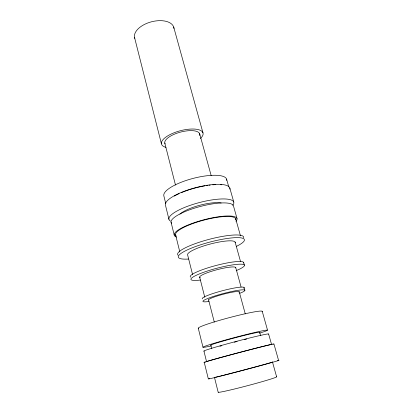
<?xml version="1.0" encoding="UTF-8"?>
<svg xmlns="http://www.w3.org/2000/svg" width="413" height="413" viewBox="0 0 413 413"><rect width="100%" height="100%" fill="white"/><g stroke="black" fill="none" stroke-linecap="round" stroke-linejoin="round"><path stroke-width="0.62" d="M229.788 187.972L233.779 202.071M273.907 343.879L278.584 360.404M226.598 179.144L228.807 186.955M237 218.441L233.428 205.782A32.255 7.945 -14.8 0 0 198.132 207.063A32.255 7.945 -14.8 0 0 171.576 223.278M262.224 311.294L267.531 330.137M268.605 333.947L271.578 344.499M235.694 218.813L240.495 235.859M272.477 362.015L276.622 376.821M243.665 262.467L244.408 265.136M235.136 242.126L240.474 261.346M259.679 332.238L260.582 335.506M173.682 27.031L202.953 132.759M244.104 287.484L244.857 290.215M199.649 133.724L211.162 175.592M235.72 267.531L241.068 287.004M239.22 291.748L245.265 313.89M208.586 299.874L214.29 322.099M199.644 277.097L204.791 297.272M164.772 142.996L175.489 185.07M134.54 37.459L161.421 143.801M210.847 345.175L211.678 348.458M192.608 274.707L187.585 254.749A24.604 4.651 -14.8 0 1 211.693 243.67A24.604 4.651 -14.8 0 1 235.178 242.746M218.188 392.288L214.461 377.374A30.015 0.392 -14.8 0 0 214.781 377.343M175.561 234.775L179.825 251.956M198.276 328.242L202.984 347.235M203.934 351.076L206.572 361.716A33.623 0.49 -14.8 0 0 206.83 361.711M171.085 222.339L174.245 235.1M165.783 203.692L163.837 195.819A32.472 9.437 -14.8 0 1 194.802 177.972A32.472 9.437 -14.8 0 1 226.711 180.388M168.943 219.288L165.432 205.065A33.293 9.174 -14.8 0 1 197.311 187.239A33.293 9.174 -14.8 0 1 229.881 189.185M204.244 362.33L208.358 379M165.071 143.827A18.053 6.732 -14.8 0 1 181.643 131.814A18.053 6.732 -14.8 0 1 199.68 135.521M165.964 147.358A21.497 8.017 -14.8 0 1 167.244 136.171A21.497 8.017 -14.8 0 1 194.771 129.088A21.497 8.017 -14.8 0 1 200.413 138.489M200.444 280.04A27.681 4.135 -14.8 0 1 197.817 274.583A27.681 4.135 -14.8 0 1 236.334 264.423A27.681 4.135 -14.8 0 1 236.226 270.603M190.548 277.133A27.64 4.254 -14.8 0 1 215.813 265.549A27.64 4.254 -14.8 0 1 243.66 263.045M134.814 38.394A20.263 11.141 -14.8 0 1 151.726 21.734A20.263 11.141 -14.8 0 1 173.976 28.461M202.422 298.867A21.667 2.488 -14.8 0 1 223.861 290.36A21.667 2.488 -14.8 0 1 243.737 288.243M204.213 351.148A33.453 1.079 -14.8 0 1 235.911 341.505A33.453 1.079 -14.8 0 1 268.424 334.138M206.877 361.566A33.623 0.49 -14.8 0 1 207.739 361.272M208.157 361.143A33.623 0.49 -14.8 0 1 209.169 360.833M209.613 360.699A33.623 0.49 -14.8 0 1 223.794 356.713M224.362 356.558A33.623 0.49 -14.8 0 1 270.298 344.705M271.222 344.525A33.623 0.49 -14.8 0 1 271.377 344.618M211.038 345.986A33.391 1.291 -14.8 0 1 212.922 343.642A33.391 1.291 -14.8 0 1 257.593 331.835A33.391 1.291 -14.8 0 1 259.493 333.172M198.586 328.474A33.081 2.318 -14.8 0 1 229.576 317.576A33.081 2.318 -14.8 0 1 262.09 311.645M208.963 301.485A21.698 2.39 -14.8 0 1 208.802 298.078A21.698 2.39 -14.8 0 1 238.069 290.318A21.698 2.39 -14.8 0 1 239.772 293.318M200.29 277.675A18.673 2.788 -14.8 0 1 215.772 270.045A18.673 2.788 -14.8 0 1 235.751 267.898M176.64 237.041A32.467 7.31 -14.8 0 1 203.692 219.819A32.467 7.31 -14.8 0 1 235.942 221.301M211.017 345.258A25.265 0.976 -14.8 0 1 234.956 337.803A25.265 0.976 -14.8 0 1 259.591 332.393M188.607 259.039A34.202 6.474 -14.8 0 1 186.924 250.092A34.202 6.474 -14.8 0 1 233.288 237.79A34.202 6.474 -14.8 0 1 236.494 246.329M170.523 221.12A33.541 8.451 -14.8 0 1 200.532 202.262A33.541 8.451 -14.8 0 1 232.741 205.323M208.699 300.081A15.859 1.745 -14.8 0 1 224.435 293.937A15.859 1.745 -14.8 0 1 238.988 292.28M178.096 255.234A34.155 6.613 -14.8 0 1 208.875 239.406A34.155 6.613 -14.8 0 1 243.644 237.842M176.005 235.601A31.109 7.006 -14.8 0 1 203.779 220.144A31.109 7.006 -14.8 0 1 235.74 219.742M276.405 376.723A30.226 1.146 -14.8 0 1 247.614 385.659A30.226 1.146 -14.8 0 1 218.343 392.092M219.933 346.244A25.312 0.816 -14.8 0 1 221.461 345.795M234.336 342.222A25.312 0.816 -14.8 0 1 237.114 341.484M244.191 339.656A25.312 0.816 -14.8 0 1 246.659 339.037M179.923 214.171A23.686 5.963 -14.8 0 1 199.345 205.38A23.686 5.963 -14.8 0 1 221.161 202.974M277.459 360.575A36.323 0.475 -14.8 0 1 243.5 370.182A36.323 0.475 -14.8 0 1 209.474 378.576M272.291 362.01A30.015 0.392 -14.8 0 1 272.162 362.149M271.346 362.418A30.015 0.392 -14.8 0 1 270.525 362.671M270.035 362.82A30.015 0.392 -14.8 0 1 265.987 363.982M265.482 364.127A30.015 0.392 -14.8 0 1 260.257 365.577M259.715 365.722A30.015 0.392 -14.8 0 1 249.421 368.51M248.863 368.659A30.015 0.392 -14.8 0 1 233.722 372.65M233.102 372.815A30.015 0.392 -14.8 0 1 224.233 375.087M223.655 375.231A30.015 0.392 -14.8 0 1 220.976 375.902M220.372 376.052A30.015 0.392 -14.8 0 1 219.241 376.326M218.72 376.455A30.015 0.392 -14.8 0 1 217.465 376.754M216.918 376.883A30.015 0.392 -14.8 0 1 215.601 377.177M205.411 362.16A36.034 0.527 -14.8 0 1 238.848 352.625A36.034 0.527 -14.8 0 1 272.859 344.297M174.286 196.077A32.627 8.993 -14.8 0 1 179.108 193.635M181.436 192.623A32.627 8.993 -14.8 0 1 188.824 189.882M189.422 189.686A32.627 8.993 -14.8 0 1 192.468 188.751M193.083 188.571A32.627 8.993 -14.8 0 1 197.429 187.419M198.054 187.265A32.627 8.993 -14.8 0 1 201.162 186.568M201.781 186.439A32.627 8.993 -14.8 0 1 204.843 185.855M206.046 185.654A32.627 8.993 -14.8 0 1 207.827 185.38M208.993 185.22A32.627 8.993 -14.8 0 1 210.145 185.081M212.741 184.817A32.627 8.993 -14.8 0 1 215.803 184.626M220.671 184.678A32.627 8.993 -14.8 0 1 221.807 184.776"/></g></svg>
